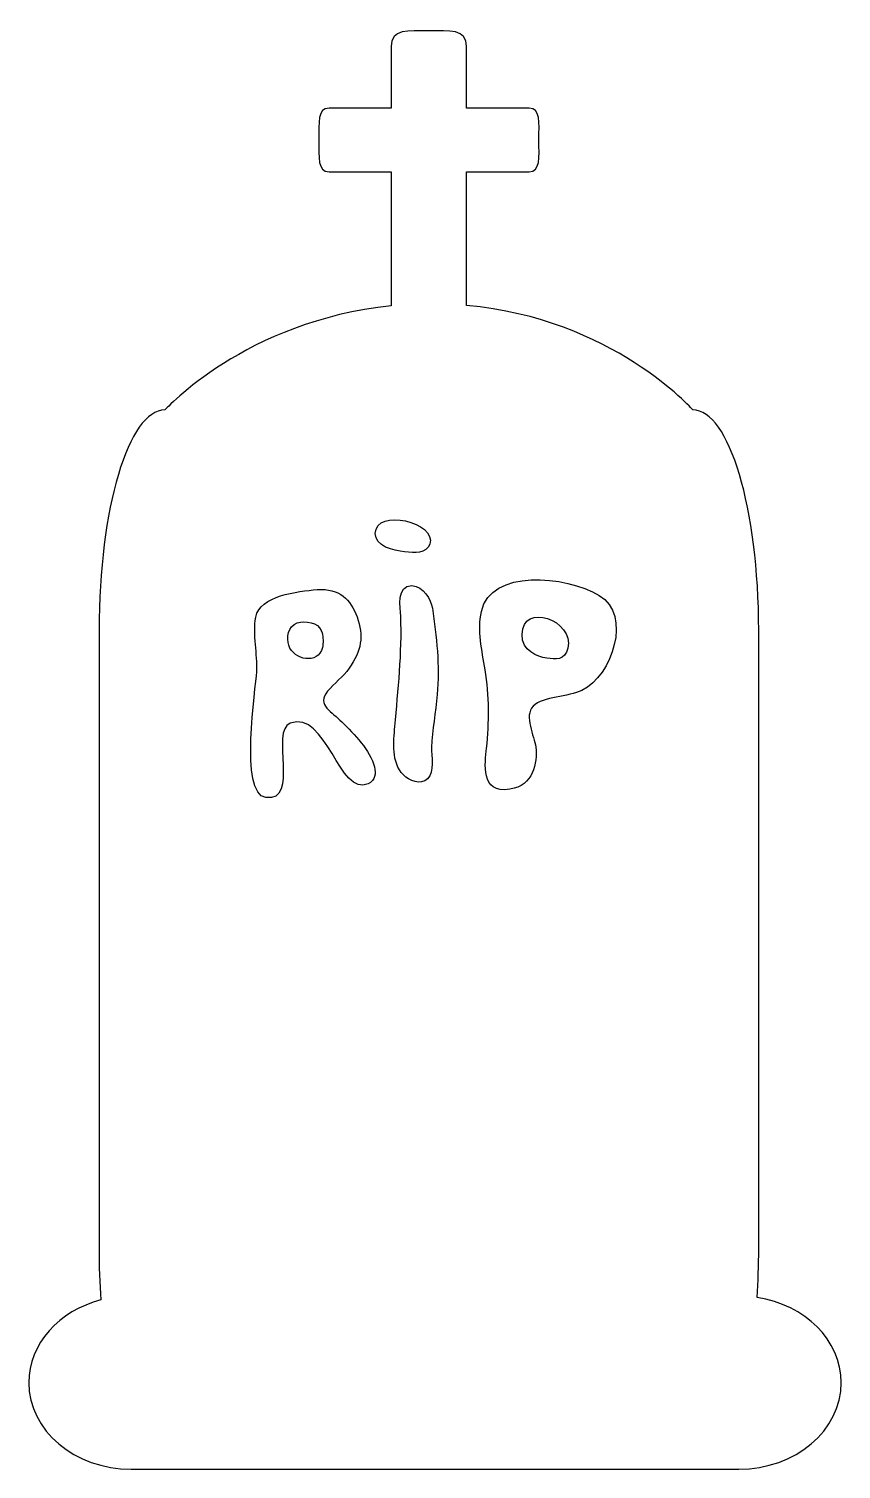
# Model space of a CAD drawing. Header units: centimetres. Extents: x -5.9 to 5.9, y -10.5 to 10.5.
import ezdxf

# ---------------------------------------------------------------- set-up
doc = ezdxf.new("R2010")
doc.units = ezdxf.units.CM
doc.header["$MEASUREMENT"] = 0
doc.layers.add('Layer 1', color=7, linetype='Continuous')

msp = doc.modelspace()

# ---------------------------------------------------------------- linework, layer by layer
at = {"layer": 'Layer 1'}
for points, knots in [([(4.71405, -7.26408), (4.71405, -7.50898), (4.70585, -7.74739), (4.69029, -7.97655), (4.69029, -7.97655), (5.38657, -8.08238), (5.91491, -8.59721), (5.91491, -9.21633), (5.91491, -9.21633), (5.91491, -9.21633), (5.91487, -9.21634), (5.91487, -9.21634), (5.91487, -9.21634), (5.91487, -9.91206), (5.24783, -10.47626), (4.42513, -10.47626), (4.42513, -10.47626), (4.42513, -10.47626), (3.75351, -10.47626), (3.75351, -10.47626), (3.75351, -10.47626), (3.75351, -10.47626), (-3.93155, -10.47626), (-3.93155, -10.47626), (-3.93155, -10.47626), (-3.93155, -10.47626), (-4.42516, -10.47626), (-4.42516, -10.47626), (-4.42516, -10.47626), (-5.24804, -10.47626), (-5.91492, -9.91203), (-5.91492, -9.21634), (-5.91492, -9.21634), (-5.91492, -9.21634), (-5.91492, -9.21634), (-5.91492, -9.21634), (-5.91492, -9.21634), (-5.91492, -8.65032), (-5.47346, -8.17155), (-4.86577, -8.0127), (-4.86577, -8.0127), (-4.88292, -7.77246), (-4.89207, -7.52187), (-4.89207, -7.26409), (-4.89207, -7.26409), (-4.89207, -7.26409), (-4.89207, 1.72987), (-4.89207, 1.72987), (-4.89207, 1.72987), (-4.89207, 3.50369), (-4.46217, 4.94173), (-3.93158, 4.94173), (-3.93158, 4.94173), (-3.93158, 4.94173), (-2.76003, 6.23999), (-0.63781, 6.45417), (-0.63781, 6.45417), (-0.63781, 6.45417), (-0.6378, 8.40735), (-0.6378, 8.40735), (-0.6378, 8.40735), (-0.6378, 8.40735), (-1.54265, 8.40735), (-1.54265, 8.40735), (-1.54265, 8.40735), (-1.70987, 8.40735), (-1.69193, 8.61484), (-1.69193, 8.87132), (-1.69193, 8.87132), (-1.69193, 9.12741), (-1.70987, 9.3349), (-1.54265, 9.3349), (-1.54265, 9.3349), (-1.54265, 9.3349), (-0.6378, 9.3349), (-0.6378, 9.3349), (-0.6378, 9.3349), (-0.6378, 9.3349), (-0.63785, 10.23149), (-0.63785, 10.23149), (-0.63785, 10.23149), (-0.63785, 10.48795), (-0.39218, 10.46025), (-0.08921, 10.46025), (-0.08921, 10.46025), (0.21382, 10.46025), (0.45927, 10.48803), (0.45927, 10.23149), (0.45927, 10.23149), (0.45927, 10.23149), (0.45927, 9.3349), (0.45927, 9.3349), (0.45927, 9.3349), (0.45927, 9.3349), (1.37184, 9.3349), (1.37184, 9.3349), (1.37184, 9.3349), (1.53898, 9.3349), (1.51302, 9.12741), (1.51297, 8.87132), (1.51297, 8.87132), (1.51297, 8.61486), (1.53901, 8.40735), (1.37184, 8.40735), (1.37184, 8.40735), (1.37184, 8.40735), (0.45926, 8.40735), (0.45926, 8.40735), (0.45926, 8.40735), (0.45926, 8.40735), (0.45926, 6.46158), (0.45926, 6.46158), (0.45926, 6.46158), (2.58175, 6.27235), (3.75348, 4.94173), (3.75348, 4.94173), (3.75348, 4.94173), (4.28426, 4.94173), (4.71405, 3.50369), (4.71405, 1.72987), (4.71405, 1.72987), (4.71405, 1.72987), (4.71405, -7.26408), (4.71405, -7.26408), (4.71405, -7.26408), (4.71405, -7.26408), (4.71405, -7.26408), (4.71405, -7.26408)], [0, 0, 0, 0, 0.03030303, 0.03030303, 0.03030303, 0.03030303, 0.06060606, 0.06060606, 0.06060606, 0.06060606, 0.09090909, 0.09090909, 0.09090909, 0.09090909, 0.12121212, 0.12121212, 0.12121212, 0.12121212, 0.15151515, 0.15151515, 0.15151515, 0.15151515, 0.18181818, 0.18181818, 0.18181818, 0.18181818, 0.21212121, 0.21212121, 0.21212121, 0.21212121, 0.24242424, 0.24242424, 0.24242424, 0.24242424, 0.27272727, 0.27272727, 0.27272727, 0.27272727, 0.3030303, 0.3030303, 0.3030303, 0.3030303, 0.33333333, 0.33333333, 0.33333333, 0.33333333, 0.36363636, 0.36363636, 0.36363636, 0.36363636, 0.39393939, 0.39393939, 0.39393939, 0.39393939, 0.42424242, 0.42424242, 0.42424242, 0.42424242, 0.45454545, 0.45454545, 0.45454545, 0.45454545, 0.48484848, 0.48484848, 0.48484848, 0.48484848, 0.51515152, 0.51515152, 0.51515152, 0.51515152, 0.54545455, 0.54545455, 0.54545455, 0.54545455, 0.57575758, 0.57575758, 0.57575758, 0.57575758, 0.60606061, 0.60606061, 0.60606061, 0.60606061, 0.63636364, 0.63636364, 0.63636364, 0.63636364, 0.66666667, 0.66666667, 0.66666667, 0.66666667, 0.6969697, 0.6969697, 0.6969697, 0.6969697, 0.72727273, 0.72727273, 0.72727273, 0.72727273, 0.75757576, 0.75757576, 0.75757576, 0.75757576, 0.78787879, 0.78787879, 0.78787879, 0.78787879, 0.81818182, 0.81818182, 0.81818182, 0.81818182, 0.84848485, 0.84848485, 0.84848485, 0.84848485, 0.87878788, 0.87878788, 0.87878788, 0.87878788, 0.90909091, 0.90909091, 0.90909091, 0.90909091, 0.93939394, 0.93939394, 0.93939394, 0.93939394, 1, 1, 1, 1]), ([(-0.86921, 3.14378), (-0.87194, 2.95545), (-0.6069, 2.89171), (-0.44217, 2.87562), (-0.44217, 2.87562), (-0.29419, 2.86109), (-0.1293, 2.8435), (-0.07691, 2.9887), (-0.07691, 2.9887), (0.03609, 3.30324), (-0.86423, 3.52055), (-0.86921, 3.14378), (-0.86921, 3.14378), (-0.86921, 3.14378), (-0.86921, 3.14378), (-0.86921, 3.14378)], [0, 0, 0, 0, 0.2, 0.2, 0.2, 0.2, 0.4, 0.4, 0.4, 0.4, 0.6, 0.6, 0.6, 0.6, 1, 1, 1, 1]), ([(2.39252, 2.24009), (1.89902, 2.53298), (0.81039, 2.63059), (0.67508, 2.00824), (0.67508, 2.00824), (0.61388, 1.72551), (0.68402, 1.44071), (0.73067, 1.16046), (0.73067, 1.16046), (0.79436, 0.78107), (0.78877, 0.39563), (0.75043, 0.01468), (0.75043, 0.01468), (0.7291, -0.19506), (0.6528, -0.6467), (1.08939, -0.57955), (1.08939, -0.57955), (1.43274, -0.52682), (1.49407, -0.20067), (1.46719, 0.03383), (1.46719, 0.03383), (1.44888, 0.19385), (1.28754, 0.48579), (1.42935, 0.6289), (1.42935, 0.6289), (1.57355, 0.77434), (1.94423, 0.76154), (2.13841, 0.85721), (2.13841, 0.85721), (2.58273, 1.0767), (2.86975, 1.95665), (2.39252, 2.24009), (2.39252, 2.24009), (2.39252, 2.24009), (2.39252, 2.24009), (2.39252, 2.24009)], [0, 0, 0, 0, 0.1, 0.1, 0.1, 0.1, 0.2, 0.2, 0.2, 0.2, 0.3, 0.3, 0.3, 0.3, 0.4, 0.4, 0.4, 0.4, 0.5, 0.5, 0.5, 0.5, 0.6, 0.6, 0.6, 0.6, 0.7, 0.7, 0.7, 0.7, 0.8, 0.8, 0.8, 0.8, 1, 1, 1, 1]), ([(-0.88199, -0.25601), (-0.94329, -0.00892), (-1.17348, 0.21786), (-1.35758, 0.4023), (-1.35758, 0.4023), (-1.49244, 0.5374), (-1.73453, 0.64926), (-1.56435, 0.84664), (-1.56435, 0.84664), (-1.46627, 0.96033), (-1.33874, 1.05812), (-1.25103, 1.18015), (-1.25103, 1.18015), (-1.07217, 1.4287), (-1.03362, 1.65365), (-1.13517, 1.92977), (-1.13517, 1.92977), (-1.22653, 2.17835), (-1.38936, 2.3504), (-1.71503, 2.32564), (-1.71503, 2.32564), (-2.00332, 2.30376), (-2.55114, 2.23452), (-2.60903, 1.92578), (-2.60903, 1.92578), (-2.65864, 1.66032), (-2.57974, 1.39489), (-2.59562, 1.12925), (-2.59562, 1.12925), (-2.60903, 0.90695), (-2.85295, -0.64732), (-2.46412, -0.70061), (-2.46412, -0.70061), (-1.96633, -0.7685), (-2.40708, 0.26946), (-2.10791, 0.3814), (-2.10791, 0.3814), (-1.58036, 0.57851), (-1.39099, -0.70384), (-0.97404, -0.50083), (-0.97404, -0.50083), (-0.86826, -0.44942), (-0.85849, -0.3502), (-0.88199, -0.25601)], [0, 0, 0, 0, 0.08333333, 0.08333333, 0.08333333, 0.08333333, 0.16666667, 0.16666667, 0.16666667, 0.16666667, 0.25, 0.25, 0.25, 0.25, 0.33333333, 0.33333333, 0.33333333, 0.33333333, 0.41666667, 0.41666667, 0.41666667, 0.41666667, 0.5, 0.5, 0.5, 0.5, 0.58333333, 0.58333333, 0.58333333, 0.58333333, 0.66666667, 0.66666667, 0.66666667, 0.66666667, 0.75, 0.75, 0.75, 0.75, 0.83333333, 0.83333333, 0.83333333, 0.83333333, 1, 1, 1, 1]), ([(-0.58383, 0.33255), (-0.60227, 0.11279), (-0.64021, -0.19053), (-0.45971, -0.37169), (-0.45971, -0.37169), (-0.37541, -0.45609), (-0.21105, -0.5265), (-0.10816, -0.42686), (-0.10816, -0.42686), (-0.00524, -0.32751), (-0.05485, -0.09343), (-0.05022, 0.02687), (-0.05022, 0.02687), (-0.04048, 0.28571), (0.00913, 0.54101), (0.03191, 0.79882), (0.03191, 0.79882), (0.0684, 1.21064), (0.02466, 1.64612), (-0.03807, 2.0558), (-0.03807, 2.0558), (-0.05662, 2.17685), (-0.17079, 2.37989), (-0.33536, 2.38333), (-0.33536, 2.38333), (-0.5642, 2.38791), (-0.50485, 2.06456), (-0.4994, 1.93793), (-0.4994, 1.93793), (-0.47707, 1.40253), (-0.53901, 0.86617), (-0.58383, 0.33255), (-0.58383, 0.33255), (-0.58383, 0.33255), (-0.58383, 0.33255), (-0.58383, 0.33255)], [0, 0, 0, 0, 0.1, 0.1, 0.1, 0.1, 0.2, 0.2, 0.2, 0.2, 0.3, 0.3, 0.3, 0.3, 0.4, 0.4, 0.4, 0.4, 0.5, 0.5, 0.5, 0.5, 0.6, 0.6, 0.6, 0.6, 0.7, 0.7, 0.7, 0.7, 0.8, 0.8, 0.8, 0.8, 1, 1, 1, 1]), ([(1.93572, 1.47368), (2.03108, 1.87563), (1.27162, 2.15326), (1.26744, 1.67172), (1.26744, 1.67172), (1.26501, 1.43108), (1.48834, 1.34951), (1.62772, 1.32898), (1.62772, 1.32898), (1.75239, 1.31043), (1.89127, 1.28802), (1.93572, 1.47368), (1.93572, 1.47368), (1.93572, 1.47368), (1.93572, 1.47368), (1.93572, 1.47368)], [0, 0, 0, 0, 0.2, 0.2, 0.2, 0.2, 0.4, 0.4, 0.4, 0.4, 0.6, 0.6, 0.6, 0.6, 1, 1, 1, 1]), ([(-1.6397, 1.48217), (-1.62285, 1.54943), (-1.62906, 1.62912), (-1.64528, 1.69643), (-1.64528, 1.69643), (-1.64528, 1.69643), (-1.65806, 1.73043), (-1.65806, 1.73043), (-1.65806, 1.73043), (-1.69857, 1.84333), (-1.88931, 1.88151), (-2.00715, 1.83999), (-2.00715, 1.83999), (-2.14296, 1.79189), (-2.16291, 1.62277), (-2.1283, 1.51476), (-2.1283, 1.51476), (-2.0583, 1.29617), (-1.70243, 1.23254), (-1.6397, 1.48217), (-1.6397, 1.48217), (-1.6397, 1.48217), (-1.6397, 1.48217), (-1.6397, 1.48217)], [0, 0, 0, 0, 0.14285714, 0.14285714, 0.14285714, 0.14285714, 0.28571429, 0.28571429, 0.28571429, 0.28571429, 0.42857143, 0.42857143, 0.42857143, 0.42857143, 0.57142857, 0.57142857, 0.57142857, 0.57142857, 0.71428571, 0.71428571, 0.71428571, 0.71428571, 1, 1, 1, 1])]:
    msp.add_open_spline(points, degree=3, knots=knots, dxfattribs=at)

doc.saveas('drawing.dxf')
